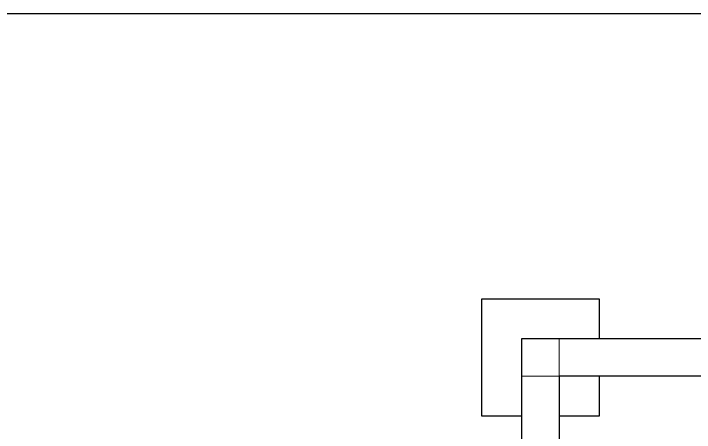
# Model space of a CAD drawing. Extents: x 539033 to 804858, y 468425 to 1263560.
# Drawn here: x 742209 to 743659, y 511546 to 512439 of the extents above; entities that cross this region are included whole.
import ezdxf

# ---------------------------------------------------------------- set-up
doc = ezdxf.new("R2010")
doc.units = 0
doc.header["$LTSCALE"] = 1000
doc.header["$MEASUREMENT"] = 0
for name, pattern in [('0', [0, 0]), ('ACAD_ISO02W100', [15, 12, -3]), ('ACAD_ISO04W100', [30, 24, -3, 0, -3])]:
    doc.linetypes.add(name, pattern=pattern)
doc.layers.get('0').update_dxf_attribs({"linetype": 'CONTINUOUS'})
doc.layers.add('摄像头', color=7, linetype='CONTINUOUS')
for name, color, linetype, lineweight in [('点划线', 1, 'ACAD_ISO04W100', 15), ('粗实线', 7, '0', 30), ('虚线', 6, 'ACAD_ISO02W100', 18)]:
    doc.layers.add(name, color=color, linetype=linetype, lineweight=lineweight)

# ---------------------------------------------------------------- blocks, each defined once
blk = doc.blocks.new('A$C2781407C')
at = {"layer": '粗实线'}
for points in [[(250, 85), (250, 0), (0, 0), (0, 250), (85, 250)], [(165, 250), (250, 250), (250, 165)]]:
    blk.add_lwpolyline(points, dxfattribs=at)
at = {"layer": '虚线', "ltscale": 0.1}
blk.add_lwpolyline([(85, 165), (165, 165), (165, 85), (85, 85)], close=True, dxfattribs=at)
blk = doc.blocks.new('A$C54FB0A97')
at = {"layer": '粗实线'}
blk.add_lwpolyline([(85, 1365), (3035, 1365), (3035, 85), (85, 85)], close=True, dxfattribs=at)
blk.add_lwpolyline([(2955, 587), (2955, 165), (2754.3, 165)], dxfattribs=at)
at = {"layer": '虚线', "ltscale": 0.1}
blk.add_lwpolyline([(3035, 85), (2955, 85), (2955, 165), (3035, 165)], close=True, dxfattribs=at)
at = {"layer": '点划线', "xscale": -1}
blk.add_blockref('A$C2781407C', (3120, 0), dxfattribs=at)
blk = doc.blocks.new('A$C0E4615E3')
at = {"color": 0, "ltscale": 100}
blk.add_blockref('A$C54FB0A97', (360, 0), dxfattribs=at)

msp = doc.modelspace()

# ---------------------------------------------------------------- linework, layer by layer
at = {"layer": '摄像头', "color": 2, "lineweight": 25, "ltscale": 100}
msp.add_line((697102.9, 512438.8), (747045.2, 512438.8), dxfattribs=at)

# ---------------------------------------------------------------- block references
at = {"xscale": -1, "rotation": 270}
msp.add_blockref('A$C0E4615E3', (743206.2, 508350.5), dxfattribs=at)

doc.saveas('drawing.dxf')
